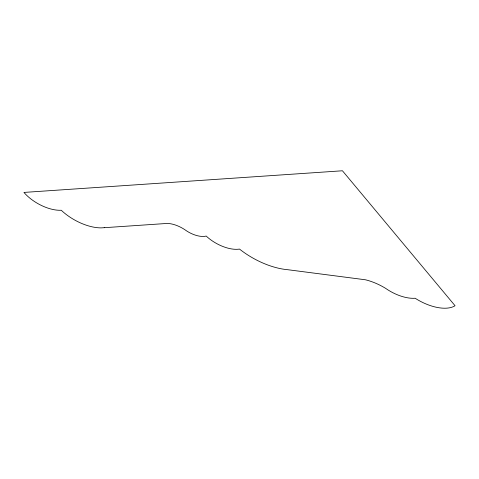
<?xml version="1.0" encoding="UTF-8"?>
<svg xmlns="http://www.w3.org/2000/svg" width="479" height="479" viewBox="0 0 479 479"><rect width="100%" height="100%" fill="white"/><g stroke="black" fill="none" stroke-linecap="round" stroke-linejoin="round"><path stroke-width="0.72" d="M104.212 227.699L101.075 227.878A36.111 17.998 29.5 0 1 61.27 210.263A29.985 14.951 29.5 0 1 23.95 192.426L342.437 170.775L455.05 305.728A35.554 17.723 29.5 0 1 415.155 298.249A30.782 15.346 29.5 0 1 385.595 288.334A38.853 19.37 29.5 0 0 365.489 279.79L287.789 269.713A53.492 26.668 29.5 0 1 239.5 249.08A27.453 13.681 29.5 0 1 206.204 236.063A19.262 9.598 29.5 0 1 184.9 229.734A21.106 10.52 29.5 0 0 167.428 223.418L104.212 227.699"/></g></svg>
